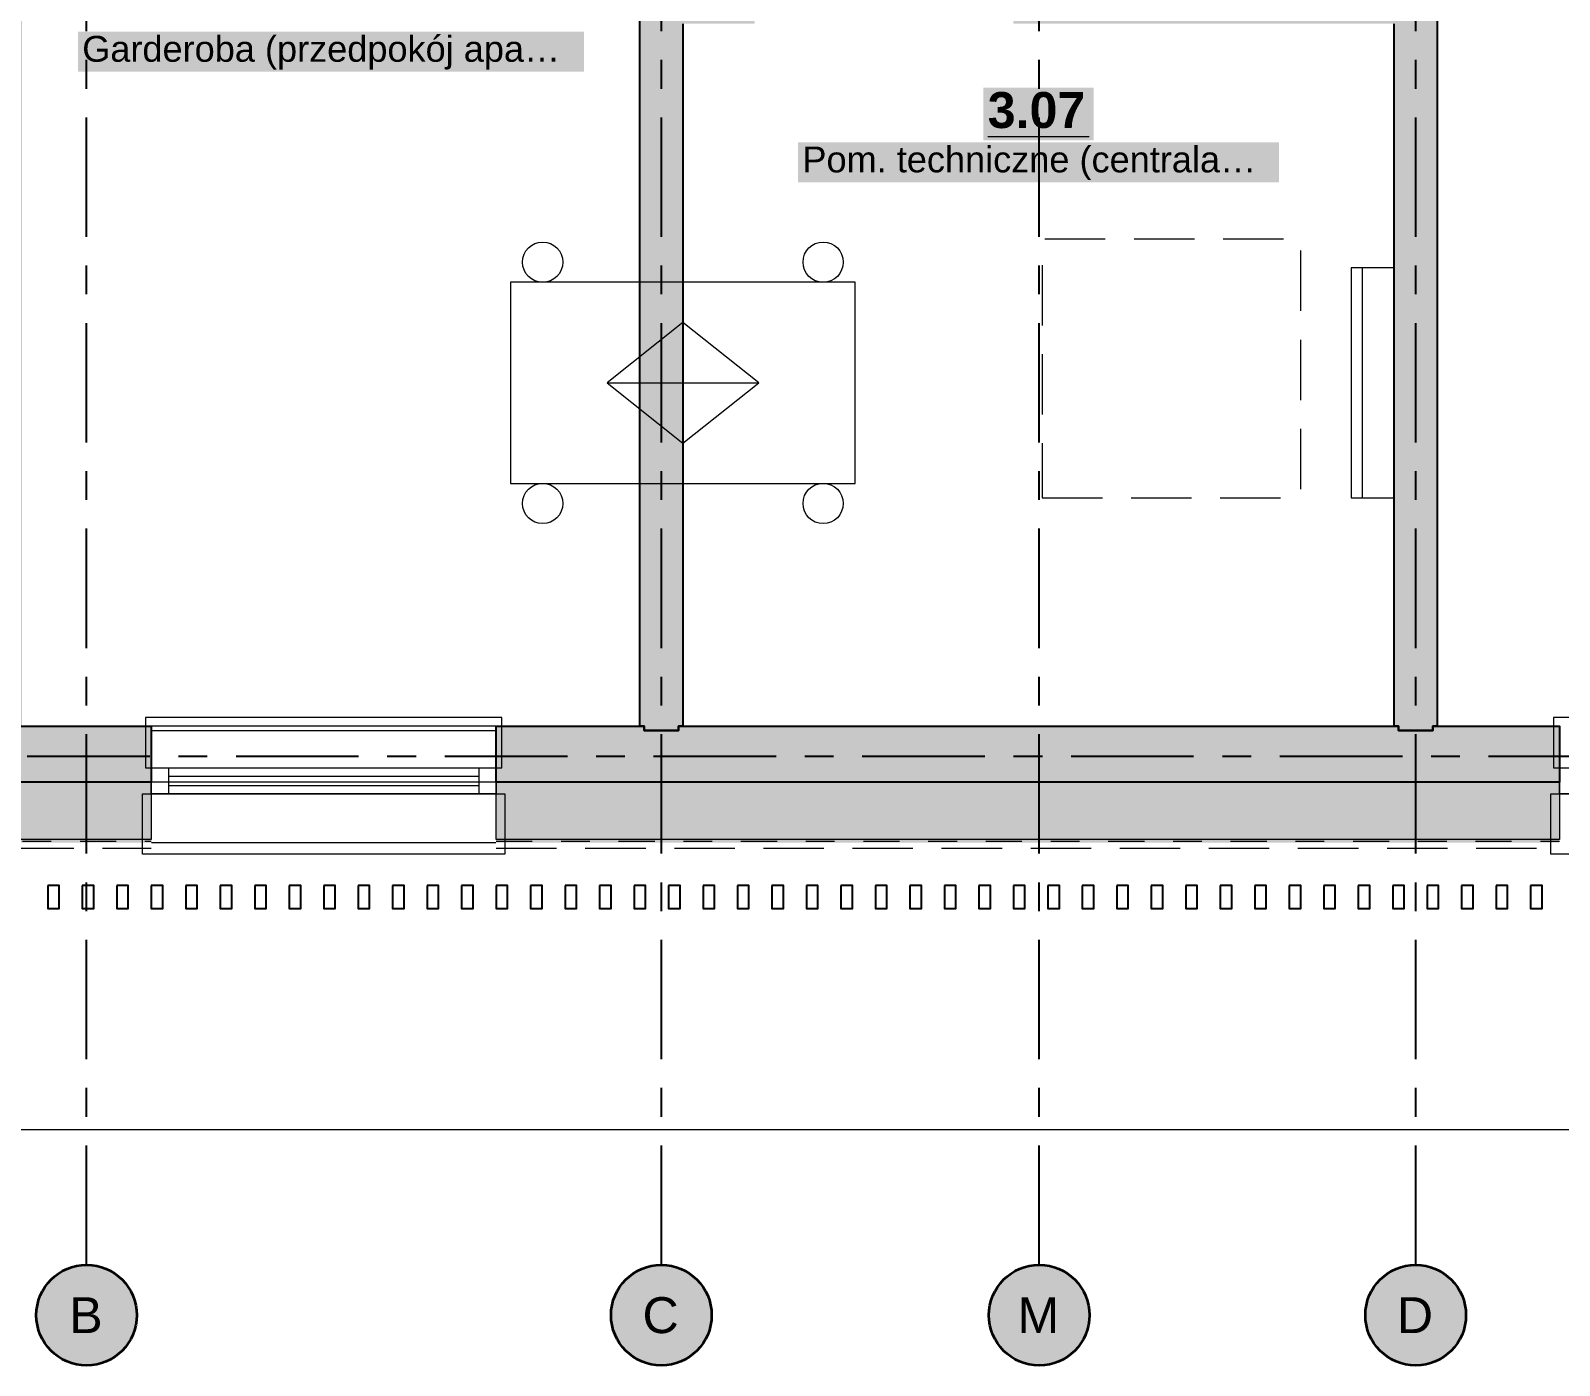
# Model space of a CAD drawing. Header units: metres. Extents: x -3.2 to 18.6, y -2.1 to 9.6.
# Drawn here: x 3.68 to 9, y -2.12 to 2.53 of the extents above; entities that cross this region are included whole.
import ezdxf

# ---------------------------------------------------------------- set-up
doc = ezdxf.new("R2010")
doc.units = ezdxf.units.M
for name, pattern in [('KRESKOWA', [5.25, 4.2, -1.05]), ('PUNKTOWA', [10.5, 8.4, -1.05, 0, -1.05]), ('PUNKTOWA_KROTKA', [6.3, 4.2, -1.05, 0, -1.05])]:
    doc.linetypes.add(name, pattern=pattern)
doc.layers.add('A-MASKA', color=7, linetype='Continuous', lineweight=18)
for name, color, linetype, lineweight, true_color in [('I-OSIE', 8, 'PUNKTOWA', 18, 0x7a7a7a), ('I-PODKLAD', 8, 'Continuous', 18, 0x9a9a9a), ('I-PODKLAD-SCIANY', 8, 'Continuous', 25, 0x6e6e6e), ('I-PODKLAD-WYPELN', 254, 'Continuous', 18, 0xe6e6e6), ('I-POMIESZCZENIA', 8, 'Continuous', 25, 0x4a4a4a)]:
    doc.layers.add(name, color=color, linetype=linetype, lineweight=lineweight, true_color=true_color)
doc.styles.add('PL_ARIAL', font='arial.ttf')
doc.styles.add('PL_ARIAL_B', font='arialbd.ttf')

msp = doc.modelspace()

# ---------------------------------------------------------------- hatches: boundary and pattern name
at = {"layer": 'A-MASKA', "true_color": 0xffffff}
for points in [[(3.8447, 2.3827), (5.6053, 2.3827), (5.6053, 2.5225), (3.8447, 2.5225)], [(6.9957, 2.1445), (7.3793, 2.1445), (7.3793, 2.327), (6.9957, 2.327)], [(6.3509, 1.9977), (8.0241, 1.9977), (8.0241, 2.1375), (6.3509, 2.1375)]]:
    msp.add_hatch(color=7, dxfattribs=at).paths.add_polyline_path(points)
at = {"layer": 'I-OSIE', "true_color": 0xffffff}
for points in [[(4.05, -1.945), (4.0485, -1.9222), (4.044, -1.8997), (4.0367, -1.878), (4.0266, -1.8575), (4.0138, -1.8385), (3.9987, -1.8213), (3.9815, -1.8062), (3.9625, -1.7934), (3.942, -1.7833), (3.9203, -1.776), (3.8978, -1.7715), (3.875, -1.77), (3.8522, -1.7715), (3.8297, -1.776), (3.808, -1.7833), (3.7875, -1.7934), (3.7685, -1.8062), (3.7513, -1.8213), (3.7362, -1.8385), (3.7234, -1.8575), (3.7133, -1.878), (3.706, -1.8997), (3.7015, -1.9222), (3.7, -1.945), (3.7015, -1.9678), (3.706, -1.9903), (3.7133, -2.012), (3.7234, -2.0325), (3.7362, -2.0515), (3.7513, -2.0687), (3.7685, -2.0838), (3.7875, -2.0966), (3.808, -2.1067), (3.8297, -2.114), (3.8522, -2.1185), (3.875, -2.12), (3.8978, -2.1185), (3.9203, -2.114), (3.942, -2.1067), (3.9625, -2.0966), (3.9815, -2.0838), (3.9987, -2.0687), (4.0138, -2.0515), (4.0266, -2.0325), (4.0367, -2.012), (4.044, -1.9903), (4.0485, -1.9678)], [(6.05, -1.945), (6.0485, -1.9222), (6.044, -1.8997), (6.0367, -1.878), (6.0266, -1.8575), (6.0138, -1.8385), (5.9987, -1.8213), (5.9815, -1.8062), (5.9625, -1.7934), (5.942, -1.7833), (5.9203, -1.776), (5.8978, -1.7715), (5.875, -1.77), (5.8522, -1.7715), (5.8297, -1.776), (5.808, -1.7833), (5.7875, -1.7934), (5.7685, -1.8062), (5.7513, -1.8213), (5.7362, -1.8385), (5.7234, -1.8575), (5.7133, -1.878), (5.706, -1.8997), (5.7015, -1.9222), (5.7, -1.945), (5.7015, -1.9678), (5.706, -1.9903), (5.7133, -2.012), (5.7234, -2.0325), (5.7362, -2.0515), (5.7513, -2.0687), (5.7685, -2.0838), (5.7875, -2.0966), (5.808, -2.1067), (5.8297, -2.114), (5.8522, -2.1185), (5.875, -2.12), (5.8978, -2.1185), (5.9203, -2.114), (5.942, -2.1067), (5.9625, -2.0966), (5.9815, -2.0838), (5.9987, -2.0687), (6.0138, -2.0515), (6.0266, -2.0325), (6.0367, -2.012), (6.044, -1.9903), (6.0485, -1.9678)], [(7.365, -1.945), (7.3635, -1.9222), (7.359, -1.8997), (7.3517, -1.878), (7.3416, -1.8575), (7.3288, -1.8385), (7.3137, -1.8213), (7.2965, -1.8062), (7.2775, -1.7934), (7.257, -1.7833), (7.2353, -1.776), (7.2128, -1.7715), (7.19, -1.77), (7.1672, -1.7715), (7.1447, -1.776), (7.123, -1.7833), (7.1025, -1.7934), (7.0835, -1.8062), (7.0663, -1.8213), (7.0512, -1.8385), (7.0384, -1.8575), (7.0283, -1.878), (7.021, -1.8997), (7.0165, -1.9222), (7.015, -1.945), (7.0165, -1.9678), (7.021, -1.9903), (7.0283, -2.012), (7.0384, -2.0325), (7.0512, -2.0515), (7.0663, -2.0687), (7.0835, -2.0838), (7.1025, -2.0966), (7.123, -2.1067), (7.1447, -2.114), (7.1672, -2.1185), (7.19, -2.12), (7.2128, -2.1185), (7.2353, -2.114), (7.257, -2.1067), (7.2775, -2.0966), (7.2965, -2.0838), (7.3137, -2.0687), (7.3288, -2.0515), (7.3416, -2.0325), (7.3517, -2.012), (7.359, -1.9903), (7.3635, -1.9678)], [(8.675, -1.945), (8.6735, -1.9222), (8.669, -1.8997), (8.6617, -1.878), (8.6516, -1.8575), (8.6388, -1.8385), (8.6237, -1.8213), (8.6065, -1.8062), (8.5875, -1.7934), (8.567, -1.7833), (8.5453, -1.776), (8.5228, -1.7715), (8.5, -1.77), (8.4772, -1.7715), (8.4547, -1.776), (8.433, -1.7833), (8.4125, -1.7934), (8.3935, -1.8062), (8.3763, -1.8213), (8.3612, -1.8385), (8.3484, -1.8575), (8.3383, -1.878), (8.331, -1.8997), (8.3265, -1.9222), (8.325, -1.945), (8.3265, -1.9678), (8.331, -1.9903), (8.3383, -2.012), (8.3484, -2.0325), (8.3612, -2.0515), (8.3763, -2.0687), (8.3935, -2.0838), (8.4125, -2.0966), (8.433, -2.1067), (8.4547, -2.114), (8.4772, -2.1185), (8.5, -2.12), (8.5228, -2.1185), (8.5453, -2.114), (8.567, -2.1067), (8.5875, -2.0966), (8.6065, -2.0838), (8.6237, -2.0687), (8.6388, -2.0515), (8.6516, -2.0325), (8.6617, -2.012), (8.669, -1.9903), (8.6735, -1.9678)]]:
    msp.add_hatch(color=7, dxfattribs=at).paths.add_polyline_path(points)
at = {"layer": 'I-PODKLAD-WYPELN', "true_color": 0xe4e4e4}
msp.add_hatch(color=7, dxfattribs=at).paths.add_polyline_path([(3, -0.09), (3, 0.105), (3, 0.105), (3, 0.105), (3.5, 0.105), (3.5, 0.105), (3.5, 0.105), (3.5, 0.105), (3.5, 0.105), (3.5, 3.9), (3.5, 3.9), (3.5, 3.9), (3.5, 3.9), (3.5, 3.9), (3.635, 3.9), (3.635, 3.9), (3.635, 3.9), (3.65, 3.9), (3.65, 3.9), (3.65, 3.9), (3.65, 0.105), (3.65, 0.105), (3.65, 0.105), (4.1, 0.105), (4.1, 0.105), (4.1, 0.105), (4.1, -0.09), (4.1, -0.09), (4.1, -0.09), (4.1, -0.09), (4.1, -0.29), (4.1, -0.3), (3, -0.3), (3, -0.29), (3, -0.09), (3, -0.09), (3, -0.09)])
h = msp.add_hatch(color=7, dxfattribs=at)
h.paths.add_polyline_path([(5.3, 0.105), (5.8, 0.105), (5.8, 0.105), (5.8, 0.105), (5.8, 0.105), (5.8, 0.105), (5.8, 2.625), (5.8, 2.625), (5.8, 2.625), (5.8, 2.625), (5.8, 2.625), (5.8, 2.625), (5.8, 2.625), (5.8, 2.625), (5.8, 2.625), (5.8, 3.9), (5.8, 3.9), (5.8, 3.9), (5.8, 3.9), (5.8, 3.9), (5.935, 3.9), (5.935, 3.9), (5.935, 3.9), (5.95, 3.9), (5.95, 3.9), (5.95, 3.9), (5.95, 2.7), (6.2, 2.7), (6.2, 2.565), (6.2, 2.55), (5.95, 2.55), (5.95, 0.105), (5.95, 0.105), (5.95, 0.105), (8.425, 0.105), (8.425, 2.55), (7.1, 2.55), (7.1, 2.565), (7.1, 2.7), (8.425, 2.7), (8.425, 3.9), (8.56, 3.9), (8.575, 3.9), (8.575, 2.625), (8.575, 0.105), (9, 0.105), (9, 0.105), (9, 0.105), (9, -0.09), (9, -0.09), (9, -0.09), (9, -0.09), (9, -0.29), (9, -0.3), (5.3, -0.3), (5.3, -0.29), (5.3, -0.09), (5.3, -0.09), (5.3, -0.09), (5.3, -0.09), (5.3, 0.105), (5.3, 0.105)])
h.paths.add_polyline_path([(5.935, 2.625), (5.935, 2.625), (5.935, 2.625), (5.935, 2.625), (5.935, 2.625), (5.935, 2.625), (5.935, 2.625), (5.935, 2.625), (5.935, 2.625)], flags=0)

# ---------------------------------------------------------------- linework, layer by layer
at = {"layer": 'I-OSIE', "linetype": 'PUNKTOWA', "lineweight": 25, "ltscale": 0.049477, "flags": 128}
for points in [[(3.875, -1.77), (3.875, 9.5553)], [(5.875, -1.77), (5.875, 9.5553)], [(7.19, -1.77), (7.19, 9.5553)], [(8.5, -1.77), (8.5, 9.5553)]]:
    msp.add_lwpolyline(points, dxfattribs=at)
at = {"layer": 'I-OSIE', "linetype": 'PUNKTOWA', "lineweight": 25, "ltscale": 0.050773, "flags": 128}
msp.add_lwpolyline([(-2.87, 0), (13.55, 0)], dxfattribs=at)
at = {"layer": 'I-OSIE', "linetype": 'Continuous', "lineweight": 35, "ltscale": 0.05}
for centre in [(3.875, -1.945), (5.875, -1.945), (7.19, -1.945), (8.5, -1.945)]:
    msp.add_circle(centre, 0.175, dxfattribs=at)
at = {"layer": 'I-PODKLAD', "lineweight": 13, "ltscale": 0.05}
for points in [[(12.3255, 5.425), (12.6, 5.425), (12.6, -1.3), (-2.4, -1.3), (-2.4, 5.425), (-1.3005, 5.425)], [(5.95, 1.09), (5.95, 1.51)], [(5.686, 1.3), (6.214, 1.3)], [(5.2995, 0.105), (4.1005, 0.105)], [(4.1005, 0.09), (5.2995, 0.09)], [(5.2995, -0.09), (4.1005, -0.09)], [(4.1005, -0.3), (5.2995, -0.3)]]:
    msp.add_lwpolyline(points, dxfattribs=at)
at = {"layer": 'I-PODKLAD', "linetype": 'KRESKOWA', "lineweight": 13, "ltscale": 0.05, "flags": 128}
for points in [[(12.32, 3.1005), (12.32, 5.425), (12.6, 5.425), (12.6, -1.3), (-2.4, -1.3), (-2.4, 5.425), (-1.32, 5.425), (-1.32, 3.7005)], [(7.2, 0.9), (8.1, 0.9), (8.1, 1.8), (7.2, 1.8), (7.2, 0.9)], [(3.0005, -0.32), (4.0995, -0.32)], [(5.3005, -0.32), (8.9995, -0.32)]]:
    msp.add_lwpolyline(points, dxfattribs=at)
at = {"layer": 'I-PODKLAD', "lineweight": 13, "ltscale": 0.05}
for points in [[(5.35, 0.95), (6.55, 0.95), (6.55, 1.65), (5.35, 1.65)], [(5.95, 1.09), (6.214, 1.3), (5.95, 1.51), (5.686, 1.3)]]:
    msp.add_lwpolyline(points, close=True, dxfattribs=at)
at = {"layer": 'I-PODKLAD', "lineweight": 18, "ltscale": 0.05}
for points in [[(8.425, 0.9), (8.425, 1.7), (8.275, 1.7), (8.275, 0.9)], [(4.08, -0.04), (5.32, -0.04), (5.32, 0.135), (4.08, 0.135)], [(8.98, -0.04), (11.42, -0.04), (11.42, 0.135), (8.98, 0.135)], [(4.1, -0.04), (5.3, -0.04), (5.3, -0.13), (4.1, -0.13)], [(9, -0.04), (11.4, -0.04), (11.4, -0.13), (9, -0.13)], [(4.07, -0.13), (5.33, -0.13), (5.33, -0.34), (4.07, -0.34)], [(8.97, -0.13), (11.43, -0.13), (11.43, -0.34), (8.97, -0.34)]]:
    msp.add_lwpolyline(points, close=True, dxfattribs=at)
for points in [[(8.315, 0.9), (8.315, 1.7)], [(4.16, -0.04), (4.16, -0.13)], [(5.24, -0.04), (5.24, -0.13)], [(4.16, -0.0688), (5.24, -0.0688)], [(4.16, -0.1012), (5.24, -0.1012)]]:
    msp.add_lwpolyline(points, dxfattribs=at)
at = {"layer": 'I-PODKLAD', "lineweight": 13, "ltscale": 0.05}
for centre in [(5.462, 1.72), (6.438, 1.72), (5.462, 0.88), (6.438, 0.88)]:
    msp.add_circle(centre, 0.07, dxfattribs=at)
at = {"layer": 'I-PODKLAD-SCIANY', "lineweight": 25, "ltscale": 0.05}
for points in [[(8.575, 3.9), (8.575, 0.105), (8.575, 0.105), (8.575, 0.105), (8.56, 0.105), (8.56, 0.105), (8.56, 0.105), (8.56, 0.105), (8.56, 0.105), (8.56, 0.105), (8.56, 0.105), (8.56, 0.105), (8.56, 0.105), (8.56, 0.105), (8.56, 0.105), (8.56, 0.105), (8.56, 0.105), (8.56, 0.105), (8.56, 0.105), (8.56, 0.105), (8.56, 0.105), (8.56, 0.09), (8.56, 0.09), (8.56, 0.09), (8.44, 0.09), (8.44, 0.09), (8.44, 0.09), (8.44, 0.105), (8.44, 0.105), (8.44, 0.105), (8.44, 0.105), (8.44, 0.105), (8.44, 0.105), (8.44, 0.105), (8.44, 0.105), (8.44, 0.105), (8.44, 0.105), (8.44, 0.105), (8.44, 0.105), (8.44, 0.105), (8.44, 0.105), (8.44, 0.105), (8.44, 0.105), (8.44, 0.105), (8.425, 0.105), (8.425, 0.105), (8.425, 0.105), (8.425, 2.55)], [(5.95, 2.55), (5.95, 0.105), (5.95, 0.105), (5.95, 0.105), (5.935, 0.105), (5.935, 0.105), (5.935, 0.105), (5.935, 0.105), (5.935, 0.105), (5.935, 0.105), (5.935, 0.105), (5.935, 0.105), (5.935, 0.105), (5.935, 0.105), (5.935, 0.105), (5.935, 0.105), (5.935, 0.105), (5.935, 0.105), (5.935, 0.105), (5.935, 0.105), (5.935, 0.105), (5.935, 0.09), (5.935, 0.09), (5.935, 0.09), (5.935, 0.09), (5.935, 0.09), (5.815, 0.09), (5.815, 0.09), (5.815, 0.09), (5.815, 0.09), (5.815, 0.09), (5.815, 0.105), (5.815, 0.105), (5.815, 0.105), (5.815, 0.105), (5.815, 0.105), (5.815, 0.105), (5.815, 0.105), (5.815, 0.105), (5.815, 0.105), (5.815, 0.105), (5.815, 0.105), (5.815, 0.105), (5.815, 0.105), (5.815, 0.105), (5.815, 0.105), (5.815, 0.105), (5.815, 0.105), (5.8, 0.105), (5.8, 0.105), (5.8, 0.105), (5.8, 0.105), (5.8, 0.105), (5.8, 2.625)], [(3.635, 0.105), (4.1, 0.105), (4.1, 0.105), (4.1, 0.105), (4.1, -0.09), (4.1, -0.09), (4.1, -0.09), (3, -0.09)]]:
    msp.add_lwpolyline(points, dxfattribs=at)
for points in [[(5.3, 0.105), (5.3, 0.105), (5.815, 0.105), (5.815, 0.105), (5.815, 0.105), (5.815, 0.09), (5.815, 0.09), (5.815, 0.09), (5.815, 0.09), (5.815, 0.09), (5.815, 0.09), (5.815, 0.09), (5.815, 0.09), (5.815, 0.09), (5.815, 0.09), (5.815, 0.09), (5.815, 0.09), (5.815, 0.09), (5.815, 0.09), (5.815, 0.09), (5.815, 0.09), (5.815, 0.09), (5.935, 0.09), (5.935, 0.09), (5.935, 0.09), (5.935, 0.09), (5.935, 0.09), (5.935, 0.09), (5.935, 0.09), (5.935, 0.09), (5.935, 0.09), (5.935, 0.09), (5.935, 0.09), (5.935, 0.09), (5.935, 0.09), (5.935, 0.09), (5.935, 0.09), (5.935, 0.09), (5.935, 0.09), (5.935, 0.105), (5.935, 0.105), (5.935, 0.105), (8.44, 0.105), (8.44, 0.105), (8.44, 0.105), (8.44, 0.105), (8.44, 0.09), (8.44, 0.09), (8.44, 0.09), (8.44, 0.09), (8.44, 0.09), (8.44, 0.09), (8.44, 0.09), (8.44, 0.09), (8.44, 0.09), (8.44, 0.09), (8.44, 0.09), (8.44, 0.09), (8.44, 0.09), (8.44, 0.09), (8.44, 0.09), (8.44, 0.09), (8.44, 0.09), (8.56, 0.09), (8.56, 0.09), (8.56, 0.09), (8.56, 0.09), (8.56, 0.09), (8.56, 0.09), (8.56, 0.09), (8.56, 0.09), (8.56, 0.09), (8.56, 0.09), (8.56, 0.09), (8.56, 0.09), (8.56, 0.09), (8.56, 0.09), (8.56, 0.09), (8.56, 0.09), (8.56, 0.09), (8.56, 0.105), (8.56, 0.105), (8.56, 0.105), (8.56, 0.105), (9, 0.105), (9, 0.105), (9, 0.105), (9, 0.105), (9, -0.09), (9, -0.09), (9, -0.09), (9, -0.09), (5.3, -0.09), (5.3, -0.09), (5.3, -0.09), (5.3, 0.105)], [(3.74, -0.45), (3.74, -0.53), (3.78, -0.53), (3.78, -0.45)], [(3.86, -0.45), (3.86, -0.53), (3.9, -0.53), (3.9, -0.45)], [(3.98, -0.45), (3.98, -0.53), (4.02, -0.53), (4.02, -0.45)], [(4.1, -0.45), (4.1, -0.53), (4.14, -0.53), (4.14, -0.45)], [(4.22, -0.45), (4.22, -0.53), (4.26, -0.53), (4.26, -0.45)], [(4.34, -0.45), (4.34, -0.53), (4.38, -0.53), (4.38, -0.45)], [(4.46, -0.45), (4.46, -0.53), (4.5, -0.53), (4.5, -0.45)], [(4.58, -0.45), (4.58, -0.53), (4.62, -0.53), (4.62, -0.45)], [(4.7, -0.45), (4.7, -0.53), (4.74, -0.53), (4.74, -0.45)], [(4.82, -0.45), (4.82, -0.53), (4.86, -0.53), (4.86, -0.45)], [(4.94, -0.45), (4.94, -0.53), (4.98, -0.53), (4.98, -0.45)], [(5.06, -0.45), (5.06, -0.53), (5.1, -0.53), (5.1, -0.45)], [(5.18, -0.45), (5.18, -0.53), (5.22, -0.53), (5.22, -0.45)], [(5.3, -0.45), (5.3, -0.53), (5.34, -0.53), (5.34, -0.45)], [(5.42, -0.45), (5.42, -0.53), (5.46, -0.53), (5.46, -0.45)], [(5.54, -0.45), (5.54, -0.53), (5.58, -0.53), (5.58, -0.45)], [(5.66, -0.45), (5.66, -0.53), (5.7, -0.53), (5.7, -0.45)], [(5.78, -0.45), (5.78, -0.53), (5.82, -0.53), (5.82, -0.45)], [(5.9, -0.45), (5.9, -0.53), (5.94, -0.53), (5.94, -0.45)], [(6.02, -0.45), (6.02, -0.53), (6.06, -0.53), (6.06, -0.45)], [(6.14, -0.45), (6.14, -0.53), (6.18, -0.53), (6.18, -0.45)], [(6.26, -0.45), (6.26, -0.53), (6.3, -0.53), (6.3, -0.45)], [(6.38, -0.45), (6.38, -0.53), (6.42, -0.53), (6.42, -0.45)], [(6.5, -0.45), (6.5, -0.53), (6.54, -0.53), (6.54, -0.45)], [(6.62, -0.45), (6.62, -0.53), (6.66, -0.53), (6.66, -0.45)], [(6.74, -0.45), (6.74, -0.53), (6.78, -0.53), (6.78, -0.45)], [(6.86, -0.45), (6.86, -0.53), (6.9, -0.53), (6.9, -0.45)], [(6.98, -0.45), (6.98, -0.53), (7.02, -0.53), (7.02, -0.45)], [(7.1, -0.45), (7.1, -0.53), (7.14, -0.53), (7.14, -0.45)], [(7.22, -0.45), (7.22, -0.53), (7.26, -0.53), (7.26, -0.45)], [(7.34, -0.45), (7.34, -0.53), (7.38, -0.53), (7.38, -0.45)], [(7.46, -0.45), (7.46, -0.53), (7.5, -0.53), (7.5, -0.45)], [(7.58, -0.45), (7.58, -0.53), (7.62, -0.53), (7.62, -0.45)], [(7.7, -0.45), (7.7, -0.53), (7.74, -0.53), (7.74, -0.45)], [(7.82, -0.45), (7.82, -0.53), (7.86, -0.53), (7.86, -0.45)], [(7.94, -0.45), (7.94, -0.53), (7.98, -0.53), (7.98, -0.45)], [(8.06, -0.45), (8.06, -0.53), (8.1, -0.53), (8.1, -0.45)], [(8.18, -0.45), (8.18, -0.53), (8.22, -0.53), (8.22, -0.45)], [(8.3, -0.45), (8.3, -0.53), (8.34, -0.53), (8.34, -0.45)], [(8.42, -0.45), (8.42, -0.53), (8.46, -0.53), (8.46, -0.45)], [(8.54, -0.45), (8.54, -0.53), (8.58, -0.53), (8.58, -0.45)], [(8.66, -0.45), (8.66, -0.53), (8.7, -0.53), (8.7, -0.45)], [(8.78, -0.45), (8.78, -0.53), (8.82, -0.53), (8.82, -0.45)], [(8.9, -0.45), (8.9, -0.53), (8.94, -0.53), (8.94, -0.45)]]:
    msp.add_lwpolyline(points, close=True, dxfattribs=at)
at = {"layer": 'I-PODKLAD-SCIANY', "lineweight": 13, "ltscale": 0.05}
for points in [[(3, -0.29), (3, -0.29), (3, -0.09), (3, -0.09), (3, -0.09), (4.1, -0.09), (4.1, -0.09), (4.1, -0.09), (4.1, -0.29), (4.1, -0.29), (4.1, -0.29), (3, -0.29)], [(5.3, -0.29), (5.3, -0.29), (5.3, -0.09), (5.3, -0.09), (5.3, -0.09), (9, -0.09), (9, -0.09), (9, -0.09), (9, -0.29), (9, -0.29), (9, -0.29), (5.3, -0.29)]]:
    msp.add_lwpolyline(points, close=True, dxfattribs=at)
at = {"layer": 'I-PODKLAD-SCIANY', "linetype": 'PUNKTOWA_KROTKA', "lineweight": 13, "ltscale": 0.03, "flags": 128}
for points in [[(3, -0.295), (4.1, -0.295)], [(5.3, -0.295), (9, -0.295)]]:
    msp.add_lwpolyline(points, dxfattribs=at)
at = {"layer": 'I-POMIESZCZENIA', "lineweight": 18, "ltscale": 0.05}
msp.add_lwpolyline([(7.0107, 2.157), (7.3643, 2.157)], dxfattribs=at)

# ---------------------------------------------------------------- texts
at = {"layer": 'I-OSIE', "style": 'PL_ARIAL'}
for s, p in [('B', (3.8144, -2.0075)), ('C', (5.8094, -2.0075)), ('M', (7.1143, -2.0075)), ('D', (8.4344, -2.0075))]:
    msp.add_text(s, height=0.125, dxfattribs=at).set_placement(p)
at = {"layer": 'I-POMIESZCZENIA'}
for s, height, style, p in [('Garderoba (przedpokój apa…', 0.09, 'PL_ARIAL', (3.8597, 2.4175)), ('3.07', 0.125, 'PL_ARIAL_B', (7.0107, 2.187)), ('Pom. techniczne (centrala…', 0.09, 'PL_ARIAL', (6.3659, 2.0325))]:
    msp.add_text(s, height=height, dxfattribs=dict(at, style=style)).set_placement(p)

doc.saveas('drawing.dxf')
